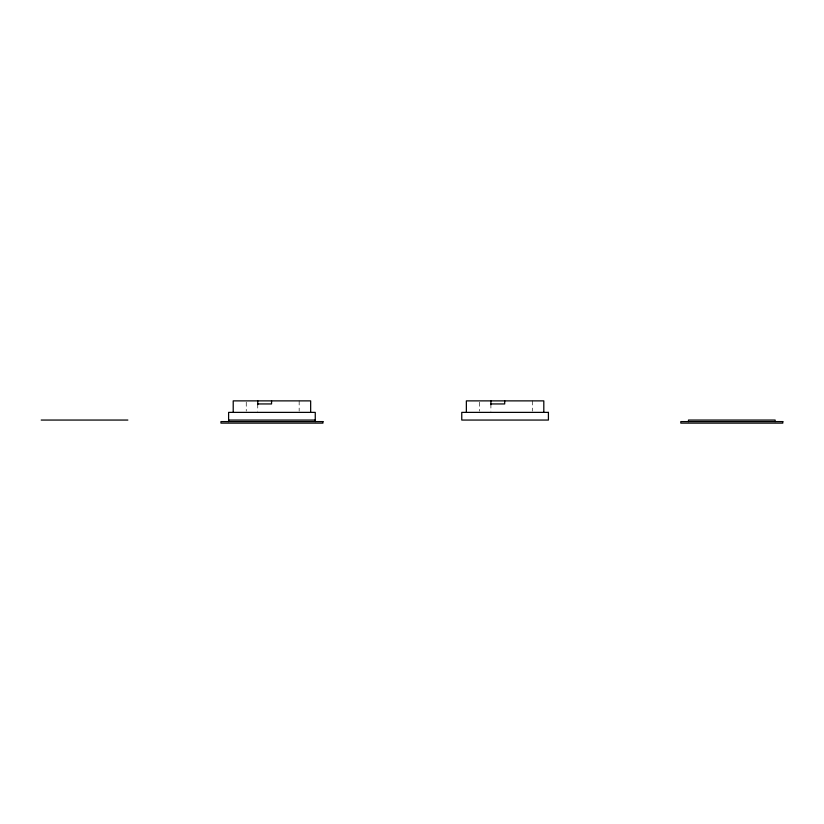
<?xml version="1.0" encoding="UTF-8"?>
<svg xmlns="http://www.w3.org/2000/svg" width="824" height="824" viewBox="0 0 824 824"><rect width="100%" height="100%" fill="white"/><g stroke="black" fill="none" stroke-linecap="round" stroke-linejoin="round"><path stroke-width="0.62" stroke-dasharray="4.12 3.09" d="M532.304 400.876L532.304 411.104M490.898 403.945L490.898 411.176M479.393 402.163L479.393 411.104M299.163 400.876L299.163 411.104M257.747 403.945L257.747 411.176M246.252 402.163L246.252 411.104"/><path stroke-width="1.24" d="M257.747 403.945L271.559 403.945L271.559 400.876M490.898 403.945L504.7 403.945L504.7 400.876M41.2 420.055L127.854 420.055M228.608 420.055L315.262 420.055M775.137 421.589L775.137 420.055L688.483 420.055L688.483 421.589M543.809 412.381L543.809 400.876L466.363 400.876L466.363 412.381M490.898 400.876L490.898 404.718M315.262 421.589L315.262 412.381L228.608 412.381L228.608 421.589M310.658 412.381L310.658 400.876L233.213 400.876L233.213 412.381M257.747 400.876L257.747 404.718M548.413 412.381L461.759 412.381L461.759 420.055L548.413 420.055L548.413 412.381M322.936 421.589L220.945 421.589L220.945 423.124L322.936 423.124L322.936 421.589M782.8 421.589L680.809 421.589L680.809 423.124L782.8 423.124L782.8 421.589"/></g></svg>
